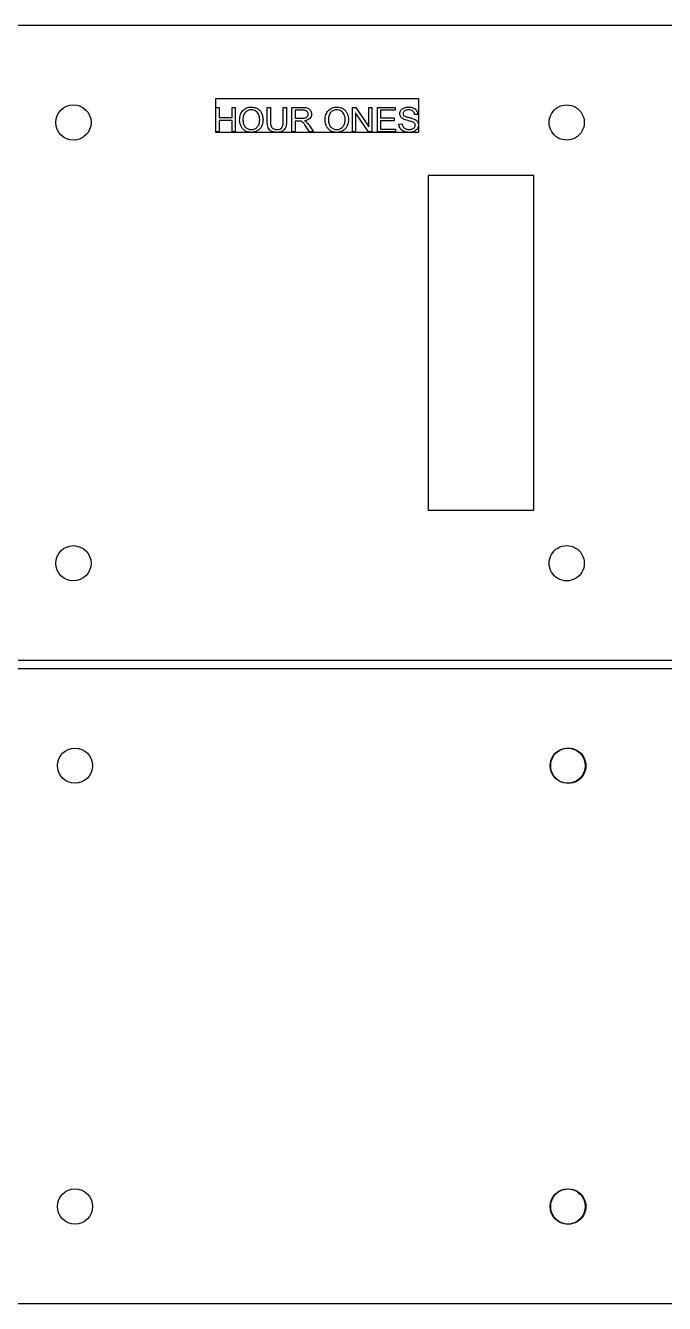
# Model space of a CAD drawing. Header units: millimetres. Extents: x 14 to 304, y 40 to 185.
# Drawn here: x 86.1 to 158.6, y 40.2 to 185.3 of the extents above; entities that cross this region are included whole.
import ezdxf

# ---------------------------------------------------------------- set-up
doc = ezdxf.new("R2010")
doc.units = ezdxf.units.MM
doc.layers.get('0').update_dxf_attribs({"linetype": 'CONTINUOUS'})

msp = doc.modelspace()

# ---------------------------------------------------------------- linework, layer by layer
for p, q in [((107.7, 173.19), (107.7, 175.96)), ((107.7, 175.96), (108.07, 175.96)), ((108.07, 175.96), (108.07, 174.82)), ((109.52, 174.82), (109.52, 175.96)), ((109.52, 175.96), (109.88, 175.96)), ((109.88, 175.96), (109.88, 173.19)), ((113.52, 174.36), (113.52, 175.96)), ((113.52, 175.96), (113.89, 175.96)), ((113.89, 175.96), (113.89, 174.36)), ((115.34, 175.96), (115.7, 175.96)), ((115.34, 174.36), (115.34, 175.96)), ((115.7, 175.96), (115.7, 174.36)), ((116.32, 173.19), (116.32, 175.96)), ((116.32, 175.96), (117.55, 175.96)), ((117.57, 175.66), (116.69, 175.66)), ((116.69, 175.66), (116.69, 174.74)), ((123.21, 173.19), (123.21, 175.96)), ((123.21, 175.96), (123.59, 175.96)), ((123.59, 175.96), (125.05, 173.78)), ((125.05, 173.78), (125.05, 175.96)), ((125.05, 175.96), (125.4, 175.96)), ((125.4, 175.96), (125.4, 173.19)), ((126.03, 173.19), (126.03, 175.96)), ((126.03, 175.96), (128.03, 175.96)), ((128.03, 175.64), (126.39, 175.64)), ((126.39, 175.64), (126.39, 174.79)), ((128.03, 175.96), (128.03, 175.64)), ((108.07, 174.82), (109.52, 174.82)), ((109.52, 174.5), (108.07, 174.5)), ((108.07, 174.5), (108.07, 173.19)), ((109.52, 173.19), (109.52, 174.5)), ((116.69, 174.74), (117.48, 174.74)), ((117.12, 174.42), (116.69, 174.42)), ((116.69, 174.42), (116.69, 173.19)), ((125.02, 173.19), (123.56, 175.37)), ((123.56, 175.37), (123.56, 173.19)), ((126.39, 174.79), (127.93, 174.79)), ((127.93, 174.46), (126.39, 174.46)), ((126.39, 174.46), (126.39, 173.51)), ((127.93, 174.79), (127.93, 174.46)), ((128.48, 174.08), (128.83, 174.11)), ((130.61, 175.18), (130.26, 175.16)), ((108.07, 173.19), (107.7, 173.19)), ((109.88, 173.19), (109.52, 173.19)), ((116.69, 173.19), (116.32, 173.19)), ((118.31, 173.19), (117.94, 173.76)), ((118.29, 173.94), (118.77, 173.19)), ((118.77, 173.19), (118.31, 173.19)), ((123.56, 173.19), (123.21, 173.19)), ((125.4, 173.19), (125.02, 173.19)), ((128.1, 173.19), (126.03, 173.19)), ((126.39, 173.51), (128.1, 173.51)), ((128.1, 173.51), (128.1, 173.19))]:
    msp.add_line(p, q)
for points in [[(297.58, 113.24, 0.414214), (303.58, 119.24), (303.58, 179.26, 0.414214), (297.58, 185.26), (19.51, 185.26, 0.414214), (13.51, 179.26), (13.51, 119.24, 0.414214), (19.51, 113.24)], [(297.75, 40.25, 0.414214), (303.75, 46.25), (303.75, 106.27, 0.414214), (297.75, 112.27), (19.69, 112.27, 0.414214), (13.69, 106.27), (13.69, 46.25, 0.414214), (19.69, 40.25)]]:
    msp.add_lwpolyline(points, format="xyb", close=True)
for points in [[(130.68, 173.12), (107.69, 173.12), (107.69, 177), (130.68, 177)], [(143.8, 168.26), (137.8, 168.26), (131.8, 168.26), (131.8, 130.26), (137.8, 130.26), (143.8, 130.26)]]:
    msp.add_lwpolyline(points, close=True)
at = {"extrusion": (0, 0, -1)}
for centre, start, end in [((-91.51, 174.26), 0, 180), ((-147.53, 174.26), -0.0797, 180.0797), ((-91.51, 174.26), -180, 0), ((-147.53, 174.26), -180.0797, 0.0797), ((-91.51, 124.24), 0, 180), ((-147.53, 124.24), -0.0797, 180.0797), ((-91.51, 124.24), -180, 0), ((-147.53, 124.24), -180.0797, 0.0797), ((-91.69, 101.27), 0, 180), ((-91.69, 101.27), 0, 180), ((-147.64, 101.27), 0, 180), ((-147.71, 101.27), -0.0797, 180.0797), ((-91.69, 101.27), -180, 0), ((-91.69, 101.27), -180, 0), ((-147.64, 101.27), -180, 0), ((-147.71, 101.26), -180.0797, 0.0797), ((-91.69, 51.25), 0, 180), ((-91.69, 51.25), 0, 180), ((-147.64, 51.25), 0, 180), ((-147.71, 51.25), -0.0797, 180.0797), ((-91.69, 51.25), -180, 0), ((-91.69, 51.25), -180, 0), ((-147.64, 51.25), -180, 0), ((-147.71, 51.24), -180.0797, 0.0797)]:
    msp.add_arc(centre, 2, start, end, dxfattribs=at)
for points, knots in [([(110.38, 174.54), (110.39, 174.75), (110.41, 175.15), (110.65, 175.47), (110.76, 175.62)], [0, 0, 0, 0, 0.0623474, 0.1166681, 0.1166681, 0.1166681, 0.1166681]), ([(110.76, 175.62), (110.89, 175.74), (111.17, 175.97), (111.53, 176), (111.71, 176.01)], [0, 0, 0, 0, 0.0516787, 0.1059071, 0.1059071, 0.1059071, 0.1059071]), ([(111.72, 175.7), (111.59, 175.69), (111.34, 175.66), (111.14, 175.51), (111.04, 175.43)], [0, 0, 0, 0, 0.03692272, 0.07375746, 0.07375746, 0.07375746, 0.07375746]), ([(111.71, 176.01), (111.84, 176.01), (112.08, 175.99), (112.3, 175.88), (112.41, 175.83)], [0, 0, 0, 0, 0.03685731, 0.07241788, 0.07241788, 0.07241788, 0.07241788]), ([(112.21, 175.56), (112.13, 175.6), (111.98, 175.68), (111.8, 175.69), (111.72, 175.7)], [0, 0, 0, 0, 0.02564776, 0.05200341, 0.05200341, 0.05200341, 0.05200341]), ([(112.55, 175.17), (112.5, 175.25), (112.42, 175.4), (112.28, 175.51), (112.21, 175.56)], [0, 0, 0, 0, 0.02652222, 0.05218163, 0.05218163, 0.05218163, 0.05218163]), ([(112.41, 175.83), (112.5, 175.76), (112.7, 175.63), (112.82, 175.42), (112.88, 175.32)], [0, 0, 0, 0, 0.03499655, 0.07035917, 0.07035917, 0.07035917, 0.07035917]), ([(117.55, 175.96), (117.66, 175.96), (117.86, 175.96), (118.04, 175.91), (118.12, 175.89)], [0, 0, 0, 0, 0.03273891, 0.05717233, 0.05717233, 0.05717233, 0.05717233]), ([(118.02, 175.53), (117.96, 175.57), (117.82, 175.65), (117.66, 175.66), (117.57, 175.66)], [0, 0, 0, 0, 0.02076253, 0.04769065, 0.04769065, 0.04769065, 0.04769065]), ([(118.16, 175.21), (118.16, 175.27), (118.15, 175.39), (118.06, 175.49), (118.02, 175.53)], [0, 0, 0, 0, 0.01830605, 0.03630216, 0.03630216, 0.03630216, 0.03630216]), ([(118.12, 175.89), (118.18, 175.86), (118.31, 175.8), (118.39, 175.68), (118.43, 175.63)], [0, 0, 0, 0, 0.02023266, 0.04123023, 0.04123023, 0.04123023, 0.04123023]), ([(118.43, 175.63), (118.46, 175.56), (118.53, 175.43), (118.54, 175.28), (118.54, 175.21)], [0, 0, 0, 0, 0.02174545, 0.04386736, 0.04386736, 0.04386736, 0.04386736]), ([(120.09, 174.54), (120.1, 174.75), (120.12, 175.15), (120.35, 175.47), (120.46, 175.62)], [0, 0, 0, 0, 0.0623474, 0.1166681, 0.1166681, 0.1166681, 0.1166681]), ([(120.46, 175.62), (120.59, 175.74), (120.87, 175.97), (121.23, 176), (121.42, 176.01)], [0, 0, 0, 0, 0.0516787, 0.1059071, 0.1059071, 0.1059071, 0.1059071]), ([(121.42, 175.7), (121.29, 175.69), (121.04, 175.66), (120.84, 175.51), (120.75, 175.43)], [0, 0, 0, 0, 0.03692263, 0.07375745, 0.07375745, 0.07375745, 0.07375745]), ([(121.42, 176.01), (121.54, 176.01), (121.78, 175.99), (122, 175.88), (122.11, 175.83)], [0, 0, 0, 0, 0.03685725, 0.07241788, 0.07241788, 0.07241788, 0.07241788]), ([(121.91, 175.56), (121.84, 175.6), (121.68, 175.68), (121.51, 175.69), (121.42, 175.7)], [0, 0, 0, 0, 0.02564787, 0.05200346, 0.05200346, 0.05200346, 0.05200346]), ([(122.25, 175.17), (122.21, 175.25), (122.12, 175.4), (121.98, 175.51), (121.91, 175.56)], [0, 0, 0, 0, 0.02652219, 0.05218164, 0.05218164, 0.05218164, 0.05218164]), ([(122.11, 175.83), (122.21, 175.76), (122.4, 175.63), (122.52, 175.42), (122.58, 175.32)], [0, 0, 0, 0, 0.0349966, 0.07035915, 0.07035915, 0.07035915, 0.07035915]), ([(128.59, 175.25), (128.59, 175.32), (128.6, 175.46), (128.67, 175.58), (128.71, 175.64)], [0, 0, 0, 0, 0.02056318, 0.04154138, 0.04154138, 0.04154138, 0.04154138]), ([(128.71, 175.64), (128.75, 175.7), (128.85, 175.82), (128.98, 175.88), (129.06, 175.92)], [0, 0, 0, 0, 0.02177804, 0.04509238, 0.04509238, 0.04509238, 0.04509238]), ([(129.09, 175.57), (129.05, 175.52), (128.96, 175.44), (128.95, 175.33), (128.94, 175.27)], [0, 0, 0, 0, 0.01767748, 0.03411338, 0.03411338, 0.03411338, 0.03411338]), ([(129.06, 175.92), (129.14, 175.94), (129.3, 176), (129.47, 176.01), (129.57, 176.01)], [0, 0, 0, 0, 0.0252275, 0.05209625, 0.05209625, 0.05209625, 0.05209625]), ([(129.58, 175.69), (129.48, 175.69), (129.31, 175.68), (129.16, 175.6), (129.09, 175.57)], [0, 0, 0, 0, 0.02898629, 0.05078422, 0.05078422, 0.05078422, 0.05078422]), ([(129.57, 176.01), (129.66, 176.01), (129.85, 176), (130.03, 175.94), (130.11, 175.91)], [0, 0, 0, 0, 0.02916777, 0.05565426, 0.05565426, 0.05565426, 0.05565426]), ([(130.06, 175.55), (130, 175.59), (129.85, 175.68), (129.68, 175.69), (129.58, 175.69)], [0, 0, 0, 0, 0.02266746, 0.05098224, 0.05098224, 0.05098224, 0.05098224]), ([(130.26, 175.16), (130.24, 175.24), (130.22, 175.39), (130.11, 175.5), (130.06, 175.55)], [0, 0, 0, 0, 0.0239412, 0.04508625, 0.04508625, 0.04508625, 0.04508625]), ([(130.11, 175.91), (130.18, 175.88), (130.33, 175.81), (130.42, 175.68), (130.47, 175.62)], [0, 0, 0, 0, 0.02421825, 0.04715601, 0.04715601, 0.04715601, 0.04715601]), ([(130.47, 175.62), (130.51, 175.55), (130.59, 175.42), (130.6, 175.26), (130.61, 175.18)], [0, 0, 0, 0, 0.0227998, 0.04628722, 0.04628722, 0.04628722, 0.04628722]), ([(110.54, 173.85), (110.5, 173.96), (110.4, 174.18), (110.39, 174.42), (110.38, 174.54)], [0, 0, 0, 0, 0.03577772, 0.07162162, 0.07162162, 0.07162162, 0.07162162]), ([(111.04, 175.43), (110.96, 175.31), (110.77, 175.05), (110.77, 174.72), (110.76, 174.53)], [0, 0, 0, 0, 0.04154689, 0.09574675, 0.09574675, 0.09574675, 0.09574675]), ([(110.76, 174.53), (110.77, 174.38), (110.79, 174.09), (110.95, 173.85), (111.03, 173.74)], [0, 0, 0, 0, 0.04538797, 0.08515526, 0.08515526, 0.08515526, 0.08515526]), ([(112.39, 173.75), (112.47, 173.86), (112.64, 174.11), (112.65, 174.41), (112.66, 174.57)], [0, 0, 0, 0, 0.04061769, 0.08860042, 0.08860042, 0.08860042, 0.08860042]), ([(112.66, 174.57), (112.66, 174.68), (112.65, 174.88), (112.58, 175.08), (112.55, 175.17)], [0, 0, 0, 0, 0.03189071, 0.06065663, 0.06065663, 0.06065663, 0.06065663]), ([(113.04, 174.57), (113.03, 174.44), (113.02, 174.17), (112.92, 173.93), (112.87, 173.82)], [0, 0, 0, 0, 0.04025416, 0.07805839, 0.07805839, 0.07805839, 0.07805839]), ([(112.88, 175.32), (112.93, 175.2), (113.02, 174.96), (113.03, 174.71), (113.04, 174.57)], [0, 0, 0, 0, 0.03712239, 0.07681259, 0.07681259, 0.07681259, 0.07681259]), ([(113.63, 173.66), (113.6, 173.76), (113.53, 173.99), (113.52, 174.23), (113.52, 174.36)], [0, 0, 0, 0, 0.03118367, 0.07075571, 0.07075571, 0.07075571, 0.07075571]), ([(113.89, 174.36), (113.89, 174.26), (113.89, 174.08), (113.94, 173.9), (113.95, 173.83)], [0, 0, 0, 0, 0.03147503, 0.05395708, 0.05395708, 0.05395708, 0.05395708]), ([(115.16, 173.65), (115.21, 173.74), (115.34, 173.96), (115.34, 174.21), (115.34, 174.36)], [0, 0, 0, 0, 0.02980996, 0.07383888, 0.07383888, 0.07383888, 0.07383888]), ([(115.7, 174.36), (115.7, 174.23), (115.7, 174.01), (115.64, 173.79), (115.61, 173.69)], [0, 0, 0, 0, 0.03763913, 0.06744172, 0.06744172, 0.06744172, 0.06744172]), ([(117.32, 174.41), (117.29, 174.41), (117.23, 174.42), (117.16, 174.42), (117.12, 174.42)], [0, 0, 0, 0, 0.00830218, 0.0205282, 0.0205282, 0.0205282, 0.0205282]), ([(117.49, 174.33), (117.46, 174.35), (117.41, 174.38), (117.35, 174.4), (117.32, 174.41)], [0, 0, 0, 0, 0.00945327, 0.018389, 0.018389, 0.018389, 0.018389]), ([(117.48, 174.74), (117.56, 174.74), (117.69, 174.74), (117.82, 174.78), (117.87, 174.79)], [0, 0, 0, 0, 0.02249118, 0.03989425, 0.03989425, 0.03989425, 0.03989425]), ([(117.68, 174.15), (117.64, 174.19), (117.59, 174.26), (117.52, 174.31), (117.49, 174.33)], [0, 0, 0, 0, 0.0149885, 0.02640915, 0.02640915, 0.02640915, 0.02640915]), ([(117.94, 173.76), (117.89, 173.84), (117.81, 173.97), (117.72, 174.09), (117.68, 174.15)], [0, 0, 0, 0, 0.02651267, 0.04658016, 0.04658016, 0.04658016, 0.04658016]), ([(118.35, 174.71), (118.27, 174.65), (118.1, 174.51), (117.88, 174.47), (117.76, 174.45)], [0, 0, 0, 0, 0.02945708, 0.06542069, 0.06542069, 0.06542069, 0.06542069]), ([(117.76, 174.45), (117.8, 174.43), (117.88, 174.39), (117.95, 174.34), (117.98, 174.31)], [0, 0, 0, 0, 0.01460429, 0.02619151, 0.02619151, 0.02619151, 0.02619151]), ([(117.87, 174.79), (117.92, 174.81), (118, 174.85), (118.06, 174.92), (118.09, 174.96)], [0, 0, 0, 0, 0.01422243, 0.02766628, 0.02766628, 0.02766628, 0.02766628]), ([(117.98, 174.31), (118.04, 174.26), (118.15, 174.14), (118.24, 174.01), (118.29, 173.94)], [0, 0, 0, 0, 0.02285398, 0.04800966, 0.04800966, 0.04800966, 0.04800966]), ([(118.09, 174.96), (118.11, 175), (118.15, 175.07), (118.16, 175.16), (118.16, 175.21)], [0, 0, 0, 0, 0.01318268, 0.02626946, 0.02626946, 0.02626946, 0.02626946]), ([(118.54, 175.21), (118.54, 175.11), (118.52, 174.93), (118.41, 174.78), (118.35, 174.71)], [0, 0, 0, 0, 0.02765485, 0.05442373, 0.05442373, 0.05442373, 0.05442373]), ([(120.24, 173.85), (120.2, 173.96), (120.11, 174.18), (120.09, 174.42), (120.09, 174.54)], [0, 0, 0, 0, 0.03577771, 0.07162161, 0.07162161, 0.07162161, 0.07162161]), ([(120.75, 175.43), (120.66, 175.31), (120.48, 175.05), (120.47, 174.72), (120.46, 174.53)], [0, 0, 0, 0, 0.04154683, 0.0957467, 0.0957467, 0.0957467, 0.0957467]), ([(120.46, 174.53), (120.47, 174.38), (120.49, 174.09), (120.66, 173.85), (120.73, 173.74)], [0, 0, 0, 0, 0.04538797, 0.08515524, 0.08515524, 0.08515524, 0.08515524]), ([(122.09, 173.75), (122.17, 173.86), (122.34, 174.11), (122.36, 174.41), (122.36, 174.57)], [0, 0, 0, 0, 0.04061772, 0.08860043, 0.08860043, 0.08860043, 0.08860043]), ([(122.36, 174.57), (122.36, 174.68), (122.35, 174.88), (122.28, 175.08), (122.25, 175.17)], [0, 0, 0, 0, 0.03189071, 0.06065661, 0.06065661, 0.06065661, 0.06065661]), ([(122.74, 174.57), (122.74, 174.44), (122.72, 174.17), (122.62, 173.93), (122.57, 173.82)], [0, 0, 0, 0, 0.04025415, 0.07805841, 0.07805841, 0.07805841, 0.07805841]), ([(122.58, 175.32), (122.63, 175.2), (122.72, 174.96), (122.74, 174.71), (122.74, 174.57)], [0, 0, 0, 0, 0.03712241, 0.07681261, 0.07681261, 0.07681261, 0.07681261]), ([(128.63, 173.58), (128.59, 173.66), (128.5, 173.81), (128.49, 173.99), (128.48, 174.08)], [0, 0, 0, 0, 0.02599043, 0.05272998, 0.05272998, 0.05272998, 0.05272998]), ([(128.68, 174.9), (128.66, 174.95), (128.6, 175.06), (128.59, 175.18), (128.59, 175.25)], [0, 0, 0, 0, 0.01792826, 0.03630473, 0.03630473, 0.03630473, 0.03630473]), ([(128.98, 174.64), (128.92, 174.68), (128.8, 174.74), (128.72, 174.85), (128.68, 174.9)], [0, 0, 0, 0, 0.02092262, 0.03969467, 0.03969467, 0.03969467, 0.03969467]), ([(128.83, 174.11), (128.84, 174.04), (128.86, 173.92), (128.92, 173.82), (128.94, 173.77)], [0, 0, 0, 0, 0.01940918, 0.03632659, 0.03632659, 0.03632659, 0.03632659]), ([(128.94, 175.27), (128.95, 175.22), (128.95, 175.13), (129.02, 175.06), (129.05, 175.02)], [0, 0, 0, 0, 0.01390724, 0.02755977, 0.02755977, 0.02755977, 0.02755977]), ([(129.52, 174.47), (129.41, 174.49), (129.22, 174.54), (129.05, 174.61), (128.98, 174.64)], [0, 0, 0, 0, 0.03374597, 0.05644079, 0.05644079, 0.05644079, 0.05644079]), ([(129.05, 175.02), (129.11, 174.99), (129.29, 174.89), (129.48, 174.85), (129.6, 174.83)], [0, 0, 0, 0, 0.02151369, 0.05913408, 0.05913408, 0.05913408, 0.05913408]), ([(130.01, 174.33), (129.95, 174.35), (129.79, 174.4), (129.62, 174.44), (129.52, 174.47)], [0, 0, 0, 0, 0.01879617, 0.05129297, 0.05129297, 0.05129297, 0.05129297]), ([(129.6, 174.83), (129.73, 174.8), (129.94, 174.75), (130.14, 174.68), (130.22, 174.65)], [0, 0, 0, 0, 0.03895329, 0.06404622, 0.06404622, 0.06404622, 0.06404622]), ([(130.26, 174.17), (130.23, 174.2), (130.16, 174.27), (130.06, 174.31), (130.01, 174.33)], [0, 0, 0, 0, 0.0134698, 0.03017387, 0.03017387, 0.03017387, 0.03017387]), ([(130.22, 174.65), (130.29, 174.61), (130.43, 174.54), (130.53, 174.42), (130.58, 174.37)], [0, 0, 0, 0, 0.02459522, 0.04609266, 0.04609266, 0.04609266, 0.04609266]), ([(130.34, 173.94), (130.34, 173.98), (130.33, 174.07), (130.28, 174.14), (130.26, 174.17)], [0, 0, 0, 0, 0.0123909, 0.0244076, 0.0244076, 0.0244076, 0.0244076]), ([(130.58, 174.37), (130.61, 174.31), (130.68, 174.18), (130.69, 174.04), (130.69, 173.97)], [0, 0, 0, 0, 0.02038561, 0.04163899, 0.04163899, 0.04163899, 0.04163899]), ([(111.01, 173.33), (110.91, 173.4), (110.72, 173.54), (110.6, 173.74), (110.54, 173.85)], [0, 0, 0, 0, 0.0351963, 0.07049852, 0.07049852, 0.07049852, 0.07049852]), ([(111.71, 173.14), (111.59, 173.15), (111.34, 173.16), (111.12, 173.27), (111.01, 173.33)], [0, 0, 0, 0, 0.03743908, 0.07334103, 0.07334103, 0.07334103, 0.07334103]), ([(111.03, 173.74), (111.13, 173.66), (111.32, 173.49), (111.58, 173.47), (111.71, 173.45)], [0, 0, 0, 0, 0.03736278, 0.07535979, 0.07535979, 0.07535979, 0.07535979]), ([(111.71, 173.45), (111.84, 173.47), (112.1, 173.49), (112.3, 173.66), (112.39, 173.75)], [0, 0, 0, 0, 0.03852209, 0.07604739, 0.07604739, 0.07604739, 0.07604739]), ([(112.39, 173.31), (112.28, 173.26), (112.07, 173.16), (111.83, 173.15), (111.71, 173.14)], [0, 0, 0, 0, 0.03494841, 0.07016945, 0.07016945, 0.07016945, 0.07016945]), ([(112.87, 173.82), (112.81, 173.71), (112.69, 173.51), (112.49, 173.38), (112.39, 173.31)], [0, 0, 0, 0, 0.03581907, 0.0707088, 0.0707088, 0.0707088, 0.0707088]), ([(113.98, 173.27), (113.9, 173.32), (113.75, 173.42), (113.67, 173.58), (113.63, 173.66)], [0, 0, 0, 0, 0.02689513, 0.0534626, 0.0534626, 0.0534626, 0.0534626]), ([(113.95, 173.83), (113.98, 173.77), (114.03, 173.67), (114.14, 173.6), (114.19, 173.56)], [0, 0, 0, 0, 0.01772232, 0.03566249, 0.03566249, 0.03566249, 0.03566249]), ([(114.62, 173.14), (114.5, 173.14), (114.28, 173.15), (114.07, 173.23), (113.98, 173.27)], [0, 0, 0, 0, 0.03563931, 0.06575454, 0.06575454, 0.06575454, 0.06575454]), ([(114.19, 173.56), (114.25, 173.54), (114.37, 173.48), (114.51, 173.47), (114.59, 173.47)], [0, 0, 0, 0, 0.01949959, 0.04148378, 0.04148378, 0.04148378, 0.04148378]), ([(114.59, 173.47), (114.71, 173.47), (114.92, 173.48), (115.09, 173.6), (115.16, 173.65)], [0, 0, 0, 0, 0.03502504, 0.061899, 0.061899, 0.061899, 0.061899]), ([(115.27, 173.29), (115.17, 173.25), (114.97, 173.15), (114.74, 173.14), (114.62, 173.14)], [0, 0, 0, 0, 0.03084493, 0.06735884, 0.06735884, 0.06735884, 0.06735884]), ([(115.61, 173.69), (115.57, 173.62), (115.49, 173.45), (115.34, 173.35), (115.27, 173.29)], [0, 0, 0, 0, 0.02598857, 0.05341307, 0.05341307, 0.05341307, 0.05341307]), ([(120.71, 173.33), (120.62, 173.4), (120.42, 173.54), (120.3, 173.74), (120.24, 173.85)], [0, 0, 0, 0, 0.03519632, 0.07049853, 0.07049853, 0.07049853, 0.07049853]), ([(121.41, 173.14), (121.29, 173.15), (121.04, 173.16), (120.82, 173.27), (120.71, 173.33)], [0, 0, 0, 0, 0.03743899, 0.07334103, 0.07334103, 0.07334103, 0.07334103]), ([(120.73, 173.74), (120.83, 173.66), (121.02, 173.49), (121.28, 173.47), (121.41, 173.45)], [0, 0, 0, 0, 0.03736278, 0.07535985, 0.07535985, 0.07535985, 0.07535985]), ([(121.41, 173.45), (121.54, 173.47), (121.8, 173.49), (122, 173.66), (122.09, 173.75)], [0, 0, 0, 0, 0.03852215, 0.0760474, 0.0760474, 0.0760474, 0.0760474]), ([(122.09, 173.31), (121.98, 173.26), (121.77, 173.16), (121.53, 173.15), (121.41, 173.14)], [0, 0, 0, 0, 0.03494833, 0.07016952, 0.07016952, 0.07016952, 0.07016952]), ([(122.57, 173.82), (122.51, 173.71), (122.39, 173.51), (122.19, 173.38), (122.09, 173.31)], [0, 0, 0, 0, 0.03581911, 0.07070878, 0.07070878, 0.07070878, 0.07070878]), ([(129.03, 173.25), (128.95, 173.29), (128.8, 173.37), (128.69, 173.51), (128.63, 173.58)], [0, 0, 0, 0, 0.02657764, 0.05246045, 0.05246045, 0.05246045, 0.05246045]), ([(128.94, 173.77), (128.98, 173.72), (129.06, 173.63), (129.16, 173.58), (129.22, 173.55)], [0, 0, 0, 0, 0.01666936, 0.03568584, 0.03568584, 0.03568584, 0.03568584]), ([(129.67, 173.14), (129.55, 173.14), (129.33, 173.15), (129.13, 173.22), (129.03, 173.25)], [0, 0, 0, 0, 0.03476003, 0.06446699, 0.06446699, 0.06446699, 0.06446699]), ([(129.22, 173.55), (129.29, 173.53), (129.43, 173.48), (129.57, 173.47), (129.65, 173.47)], [0, 0, 0, 0, 0.02106002, 0.04365493, 0.04365493, 0.04365493, 0.04365493]), ([(129.65, 173.47), (129.71, 173.47), (129.84, 173.48), (129.96, 173.51), (130.02, 173.53)], [0, 0, 0, 0, 0.01986227, 0.03782289, 0.03782289, 0.03782289, 0.03782289]), ([(130.2, 173.25), (130.12, 173.22), (129.95, 173.15), (129.76, 173.14), (129.67, 173.14)], [0, 0, 0, 0, 0.02656034, 0.05494749, 0.05494749, 0.05494749, 0.05494749]), ([(130.02, 173.53), (130.07, 173.55), (130.16, 173.59), (130.23, 173.67), (130.26, 173.7)], [0, 0, 0, 0, 0.01588167, 0.02978315, 0.02978315, 0.02978315, 0.02978315]), ([(130.57, 173.55), (130.52, 173.49), (130.42, 173.36), (130.27, 173.29), (130.2, 173.25)], [0, 0, 0, 0, 0.0233042, 0.04804891, 0.04804891, 0.04804891, 0.04804891]), ([(130.26, 173.7), (130.28, 173.74), (130.33, 173.81), (130.33, 173.9), (130.34, 173.94)], [0, 0, 0, 0, 0.01282853, 0.02537081, 0.02537081, 0.02537081, 0.02537081]), ([(130.69, 173.97), (130.69, 173.9), (130.68, 173.75), (130.6, 173.62), (130.57, 173.55)], [0, 0, 0, 0, 0.02176241, 0.04413988, 0.04413988, 0.04413988, 0.04413988])]:
    msp.add_open_spline(points, degree=3, knots=knots)

doc.saveas('drawing.dxf')
